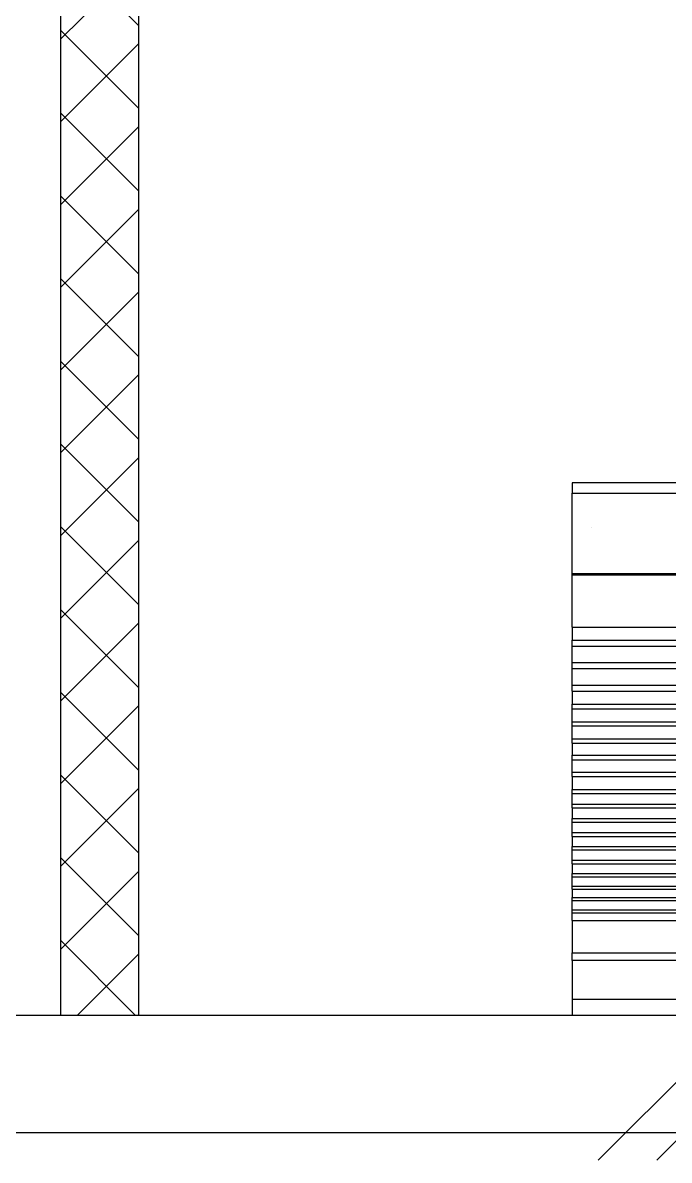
# Model space of a CAD drawing. Header units: millimetres. Extents: x 982 to 80582, y 687 to 58800.
# Drawn here: x 33243 to 34072, y 14447 to 15906 of the extents above; entities that cross this region are included whole.
import ezdxf

# ---------------------------------------------------------------- set-up
doc = ezdxf.new("R2010")
doc.units = ezdxf.units.MM
for name, color, linetype in [('A-HATCH', 8, 'Continuous'), ('A-PARTITION', 4, 'Continuous'), ('A-WALL', 1, 'Continuous'), ('A-WLH', 7, 'Continuous'), ('Edges', 7, 'Continuous')]:
    doc.layers.add(name, color=color, linetype=linetype)

# ---------------------------------------------------------------- blocks, each defined once
blk = doc.blocks.new('A$C52B244CD')
at = {"layer": 'A-WLH', "color": 8}
for p, q in [((0, 0), (250, 250)), ((75, 0), (325, 250)), ((250, 0), (500, 250)), ((325, 0), (575, 250))]:
    blk.add_line(p, q, dxfattribs=at)
blk = doc.blocks.new('air con')
at = {"layer": 'Edges'}
for p, q in [((71.402, 41.898), (152.402, 41.898)), ((152.402, 41.095), (152.402, 41.898)), ((71.402, 41.095), (152.402, 41.095)), ((152.402, 39.122), (152.402, 41.095)), ((71.402, 39.122), (152.402, 39.122)), ((152.402, 38.724), (71.402, 38.724)), ((152.402, 39.122), (152.402, 38.724)), ((152.402, 37.092), (152.402, 38.724)), ((152.402, 37.092), (71.402, 37.092)), ((152.402, 37.092), (152.402, 36.701)), ((152.402, 36.701), (71.402, 36.701)), ((152.402, 36.542), (71.402, 36.542)), ((152.402, 36.701), (152.402, 36.542)), ((152.402, 36.542), (152.402, 36.078)), ((152.402, 36.078), (71.402, 36.078)), ((152.402, 35.914), (71.402, 35.914)), ((152.402, 36.078), (152.402, 35.914)), ((152.402, 35.493), (152.402, 35.914)), ((152.402, 35.493), (71.402, 35.493)), ((152.402, 35.34), (71.402, 35.34)), ((152.402, 35.493), (152.402, 35.34)), ((152.402, 35.34), (152.402, 34.877)), ((152.402, 34.877), (71.402, 34.877)), ((152.402, 34.709), (71.402, 34.709)), ((152.402, 34.877), (152.402, 34.709)), ((152.402, 34.207), (152.402, 34.709)), ((152.402, 34.207), (71.402, 34.207)), ((152.402, 34.022), (71.402, 34.022)), ((152.402, 34.207), (152.402, 34.022)), ((152.402, 34.022), (152.402, 33.51)), ((152.402, 33.51), (71.402, 33.51)), ((152.402, 33.51), (152.402, 33.335)), ((152.402, 33.335), (71.402, 33.335)), ((152.402, 32.826), (152.402, 33.335)), ((152.402, 32.826), (71.402, 32.826)), ((152.402, 32.625), (71.402, 32.625)), ((152.402, 32.826), (152.402, 32.625)), ((152.402, 32.625), (152.402, 32.098)), ((152.402, 32.098), (71.402, 32.098)), ((152.402, 31.911), (71.402, 31.911)), ((152.402, 32.098), (152.402, 31.911)), ((152.402, 31.378), (152.402, 31.911)), ((152.402, 31.378), (71.402, 31.378)), ((152.402, 31.189), (71.402, 31.189)), ((152.402, 31.378), (152.402, 31.189)), ((152.402, 31.189), (152.402, 30.654)), ((152.402, 30.654), (71.402, 30.654)), ((152.402, 30.654), (152.402, 30.439)), ((152.402, 30.439), (71.402, 30.439)), ((152.402, 29.791), (152.402, 30.439)), ((152.402, 29.791), (71.402, 29.791)), ((152.402, 29.562), (71.402, 29.562)), ((152.402, 29.791), (152.402, 29.562)), ((152.402, 29.562), (152.402, 28.935)), ((152.402, 28.935), (71.402, 28.935)), ((152.402, 28.935), (152.402, 28.714)), ((152.402, 28.714), (71.402, 28.714)), ((152.402, 28.092), (152.402, 28.714)), ((152.402, 28.092), (71.402, 28.092)), ((152.402, 27.871), (71.402, 27.871)), ((152.402, 28.092), (152.402, 27.871)), ((152.402, 27.871), (152.402, 27.226)), ((152.402, 27.226), (71.402, 27.226)), ((152.402, 27.226), (152.402, 27.024)), ((152.402, 27.024), (71.402, 27.024)), ((152.402, 27.024), (152.402, 26.349)), ((152.402, 26.349), (71.402, 26.349)), ((152.402, 26.117), (71.402, 26.117)), ((152.402, 26.349), (152.402, 26.117)), ((152.402, 25.469), (152.402, 26.117)), ((152.402, 25.469), (71.402, 25.469)), ((152.402, 25.469), (152.402, 25.162)), ((152.402, 25.162), (71.402, 25.162)), ((152.402, 25.162), (152.402, 24.304)), ((152.402, 24.304), (71.402, 24.304)), ((152.402, 24.304), (152.402, 24.002)), ((152.402, 24.002), (71.402, 24.002)), ((152.402, 24.002), (152.402, 23.184)), ((152.402, 23.184), (71.402, 23.184)), ((152.402, 23.184), (152.402, 22.883)), ((152.402, 22.883), (71.402, 22.883)), ((152.402, 22.213), (152.402, 22.883)), ((152.402, 22.213), (71.402, 22.213)), ((152.402, 22.213), (152.402, 19.568)), ((152.402, 19.568), (71.402, 19.568)), ((152.402, 19.493), (71.402, 19.493)), ((152.402, 19.568), (152.402, 19.493)), ((152.402, 19.493), (152.402, 15.42)), ((151.402, 17.184), (151.402, 17.175)), ((152.402, 15.42), (146.468, 15.42)), ((152.402, 14.898), (152.402, 15.42)), ((71.402, 14.898), (152.402, 14.898))]:
    blk.add_line(p, q, dxfattribs=at)

msp = doc.modelspace()

# ---------------------------------------------------------------- hatches: boundary and pattern name
at = {"layer": 'A-HATCH'}
h = msp.add_hatch(dxfattribs=at)
h.set_pattern_fill('ANSI37', color=8, scale=600)
h.set_pattern_definition([(45, (3598.94, -197620.7), (-53.033009, 53.033009), []), (135, (3598.94, -197620.7), (-53.033009, -53.033009), [])])
h.paths.add_polyline_path([(35017.1, 19133.1), (33292.1, 19133.1), (33292.1, 18983.1), (33392.1, 18983.1), (33392.1, 19033.1), (35017.1, 19033.1)])
h.paths.add_polyline_path([(33392.1, 18983.1), (33292.1, 18983.1), (33292.1, 14633.1), (33392.1, 14633.1)])
h.paths.add_polyline_path([(36417.1, 18808.1), (36367.1, 18808.1), (36367.1, 14633.1), (36417.1, 14633.1)])
h.paths.add_polyline_path([(36367.1, 18808.1), (36317.1, 18808.1), (36317.1, 14633.1), (36367.1, 14633.1)])

# ---------------------------------------------------------------- linework, layer by layer
at = {"layer": 'A-PARTITION', "color": 8}
for p, q in [((33292.1, 14633.1), (33292.1, 19133.1)), ((33392.1, 14633.1), (33392.1, 19033.1))]:
    msp.add_line(p, q, dxfattribs=at)
at = {"layer": 'A-WALL', "color": 8, "linetype": 'Continuous', "ltscale": 900}
for p, q in [((35317.1, 14633.1), (32917.1, 14633.1)), ((32917.1, 14483.1), (35317.1, 14483.1))]:
    msp.add_line(p, q, dxfattribs=at)

# ---------------------------------------------------------------- block references
at = {"xscale": 25.2884805851763, "yscale": 25.2884805851763, "zscale": 25.2884805851763, "rotation": 180}
msp.add_blockref('air con', (37801.4, 15692.6), dxfattribs=at)
at = {"layer": 'A-WLH', "color": 8}
msp.add_blockref('A$C52B244CD', (33980.8, 14447.4), dxfattribs=at)

doc.saveas('drawing.dxf')
